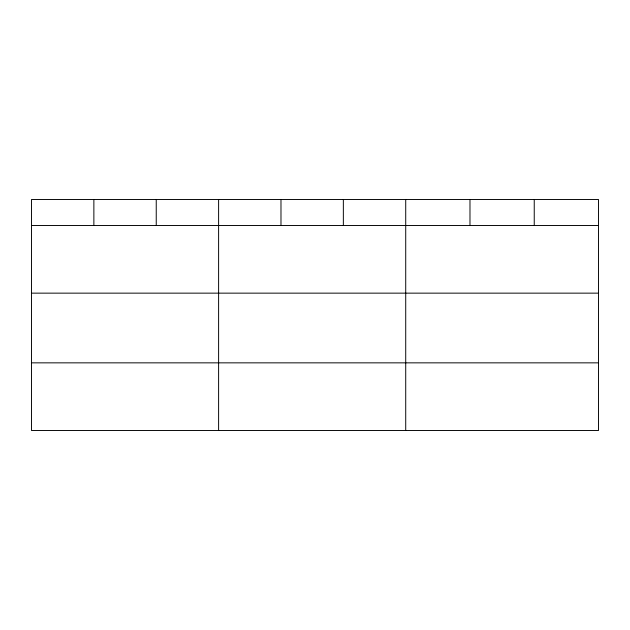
<?xml version="1.0" encoding="UTF-8"?>
<svg xmlns="http://www.w3.org/2000/svg" width="630" height="630" viewBox="0 0 630 630"><rect width="100%" height="100%" fill="white"/><g stroke="black" fill="none" stroke-linecap="round" stroke-linejoin="round"><path stroke-width="0.94" d="M598.5 293.147L598.5 199.497L31.5 199.497L31.5 430.503L598.5 430.503L598.5 293.147L31.5 293.147M31.5 225.493L598.5 225.493M31.5 362.849L598.5 362.849M534.24 199.497L534.24 225.493M469.98 199.497L469.98 225.493M405.72 199.497L405.72 430.503M343.35 199.497L343.35 225.493M280.98 199.497L280.98 225.493M218.61 199.497L218.61 430.503M156.24 199.497L156.24 225.493M93.87 199.497L93.87 225.493"/></g></svg>
